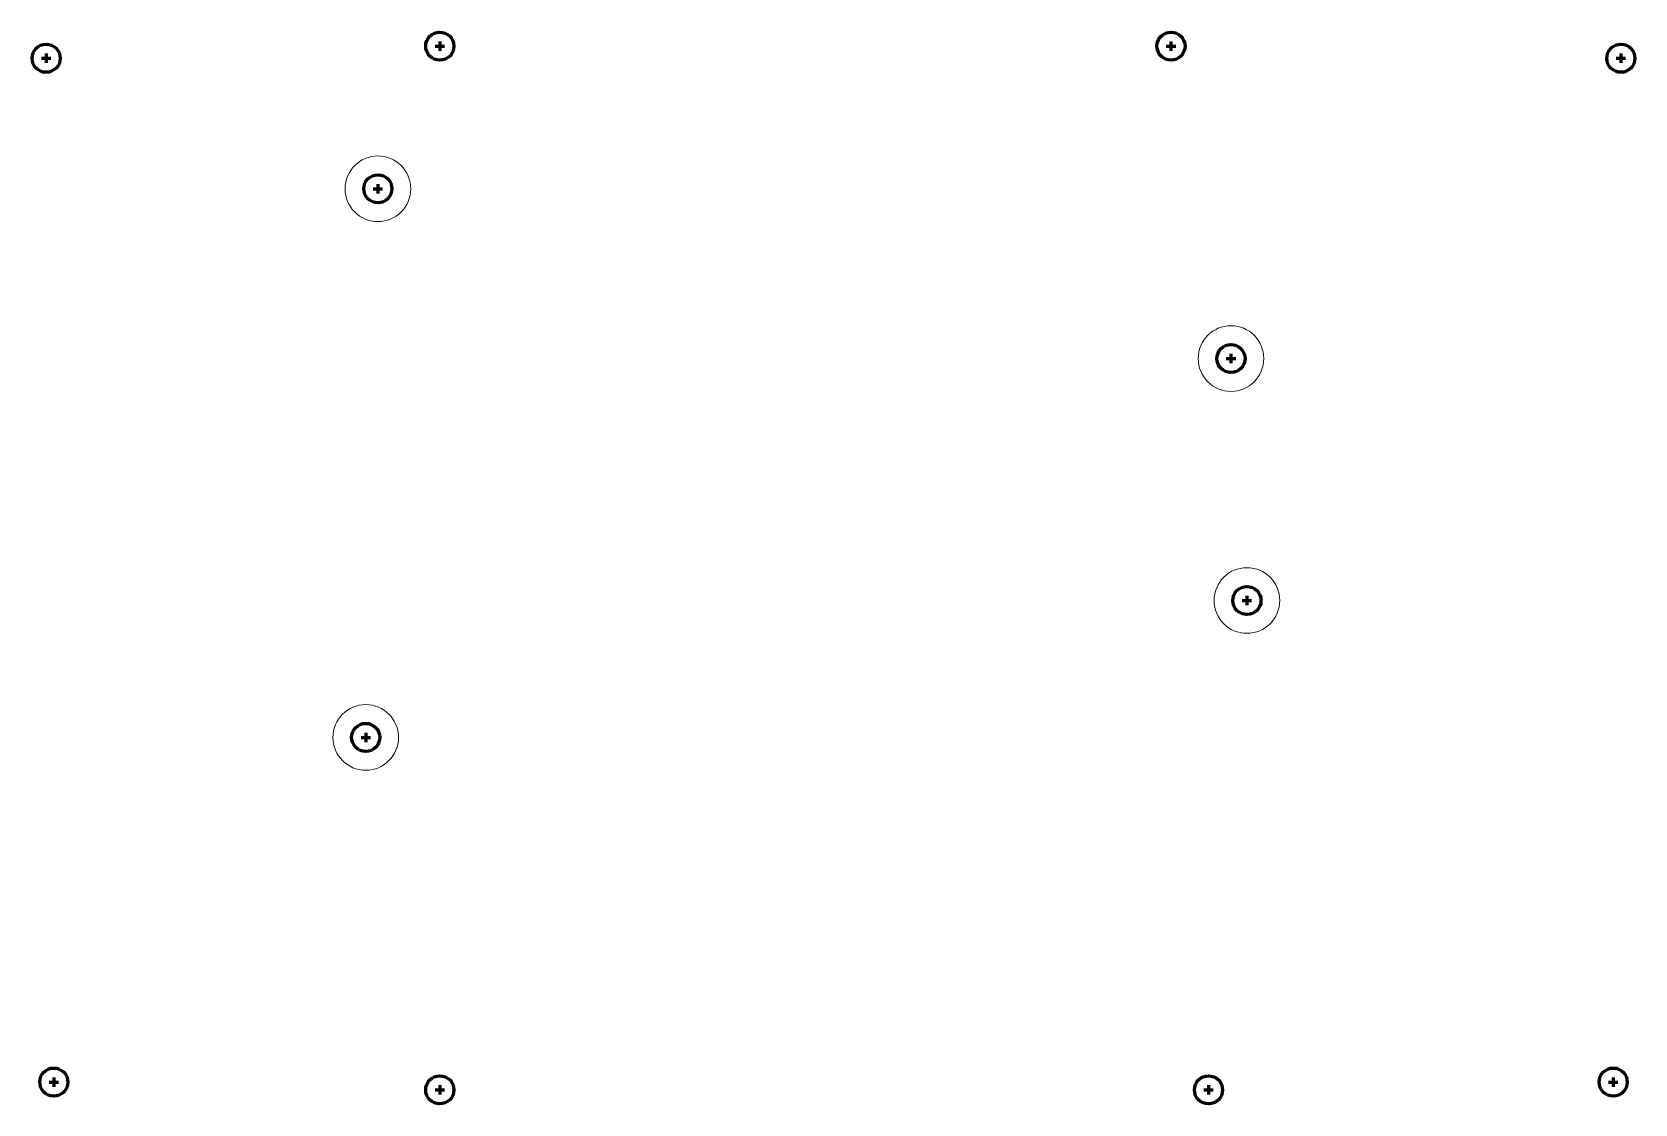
# Model space of a CAD drawing. Header units: millimetres. Extents: x -85 to 85, y -59 to 55.
import ezdxf

# ---------------------------------------------------------------- set-up
doc = ezdxf.new("R2010")
doc.units = ezdxf.units.MM
doc.linetypes.add('K5LT_BASIC', pattern=[0])
doc.linetypes.add('K5LT_THIN', pattern=[0])

msp = doc.modelspace()

# ---------------------------------------------------------------- linework, layer by layer
at = {"color": 150, "linetype": 'K5LT_BASIC', "lineweight": 60, "true_color": 0x0080ff}
for p, q in [((-42.5, 53.79), (-41.5, 53.79)), ((-42, 54.29), (-42, 53.29)), ((35.5, 53.79), (36.5, 53.79)), ((36, 54.29), (36, 53.29)), ((-84.49, 52.5), (-83.49, 52.5)), ((-83.99, 53), (-83.99, 52)), ((83.49, 52.5), (84.49, 52.5)), ((83.99, 53), (83.99, 52)), ((-49.1, 38.58), (-48.1, 38.58)), ((-48.6, 39.08), (-48.6, 38.08)), ((42.4, 20.98), (42.4, 19.98)), ((41.9, 20.48), (42.9, 20.48)), ((44.1, -4.82), (44.1, -5.82)), ((43.6, -5.32), (44.6, -5.32)), ((-50.4, -19.92), (-49.4, -19.92)), ((-49.9, -19.42), (-49.9, -20.42)), ((-83.17, -56.17), (-83.17, -57.17)), ((83.17, -56.17), (83.17, -57.17)), ((-83.67, -56.67), (-82.67, -56.67)), ((-42.5, -57.5), (-41.5, -57.5)), ((-42, -57), (-42, -58)), ((39.5, -57.5), (40.5, -57.5)), ((40, -57), (40, -58)), ((82.67, -56.67), (83.67, -56.67))]:
    msp.add_line(p, q, dxfattribs=at)
for centre in [(-42, 53.79), (36, 53.79), (-83.99, 52.5), (83.99, 52.5), (-48.6, 38.58), (42.4, 20.48), (44.1, -5.32), (-49.9, -19.92), (-83.17, -56.67), (-42, -57.5), (40, -57.5), (83.17, -56.67)]:
    msp.add_circle(centre, 1.5, dxfattribs=at)
at = {"color": 7, "linetype": 'K5LT_THIN', "lineweight": 18}
for centre, radius in [((-48.6, 38.58), 3.5), ((-48.6, 38.58), 1.5), ((42.4, 20.48), 3.5), ((42.4, 20.48), 1.5), ((44.1, -5.32), 3.5), ((44.1, -5.32), 1.5), ((-49.9, -19.92), 3.5), ((-49.9, -19.92), 1.5)]:
    msp.add_circle(centre, radius, dxfattribs=at)

doc.saveas('drawing.dxf')
